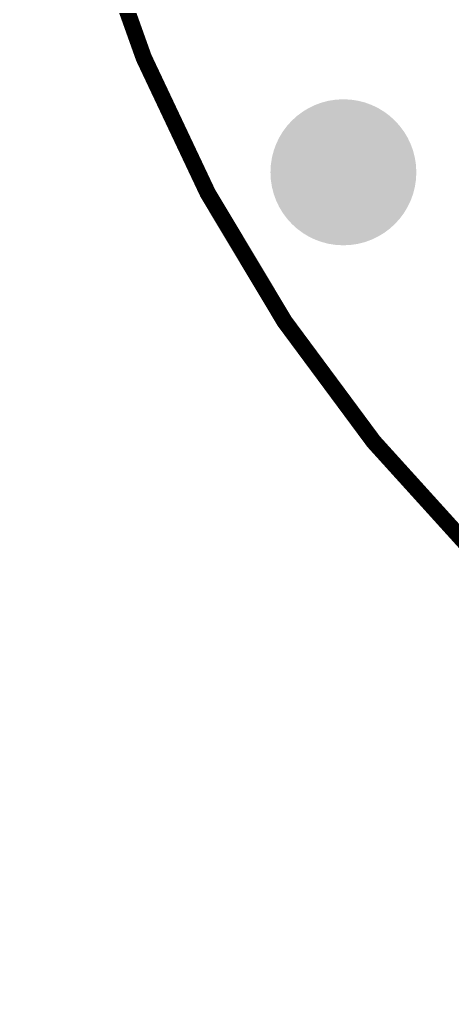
# Model space of a CAD drawing. Header units: millimetres. Extents: x -35.7 to 35.7, y -3.2 to 68.2.
# Drawn here: x -35.69 to -25.61, y -3.19 to 19.8 of the extents above; entities that cross this region are included whole.
import ezdxf

# ---------------------------------------------------------------- set-up
doc = ezdxf.new("R2010")
doc.units = ezdxf.units.MM
for name, color, linetype in [('BottomLayer', 5, 'Continuous'), ('BottomSolder', 6, 'Continuous'), ('Mechanical2', 216, 'Continuous'), ('MultiLayer', 9, 'Continuous'), ('PadHoleLayer', 156, 'Continuous'), ('TopLayer', 1, 'Continuous'), ('TopSolder', 216, 'Continuous')]:
    doc.layers.add(name, color=color, linetype=linetype)

msp = doc.modelspace()

# ---------------------------------------------------------------- hatches: boundary and pattern name
at = {"layer": 'BottomLayer'}
h = msp.add_hatch(color=5, dxfattribs=at)
edge = h.paths.add_edge_path()
edge.add_arc((-28.146, 16.25), 1.5, 0, 360)
at = {"layer": 'BottomSolder'}
h = msp.add_hatch(color=6, dxfattribs=at)
edge = h.paths.add_edge_path()
edge.add_arc((-28.146, 16.25), 1.602, 0, 360)
at = {"layer": 'MultiLayer'}
h = msp.add_hatch(color=9, dxfattribs=at)
edge = h.paths.add_edge_path()
edge.add_arc((-28.146, 16.25), 1.5, 0, 360)
at = {"layer": 'PadHoleLayer'}
h = msp.add_hatch(color=156, dxfattribs=at)
edge = h.paths.add_edge_path()
edge.add_arc((-28.146, 16.25), 1.7, 0, 360)
at = {"layer": 'TopLayer'}
h = msp.add_hatch(color=1, dxfattribs=at)
edge = h.paths.add_edge_path()
edge.add_arc((-28.146, 16.25), 1.5, 0, 360)
at = {"layer": 'TopSolder'}
h = msp.add_hatch(color=216, dxfattribs=at)
edge = h.paths.add_edge_path()
edge.add_arc((-28.146, 16.25), 1.602, 0, 360)

# ---------------------------------------------------------------- linework, layer by layer
at = {"layer": 'Mechanical2', "const_width": 0.381}
msp.add_lwpolyline([(35.5, 32.5, 1), (-35.5, 32.5, 1)], format="xyb", close=True, dxfattribs=at)

doc.saveas('drawing.dxf')
